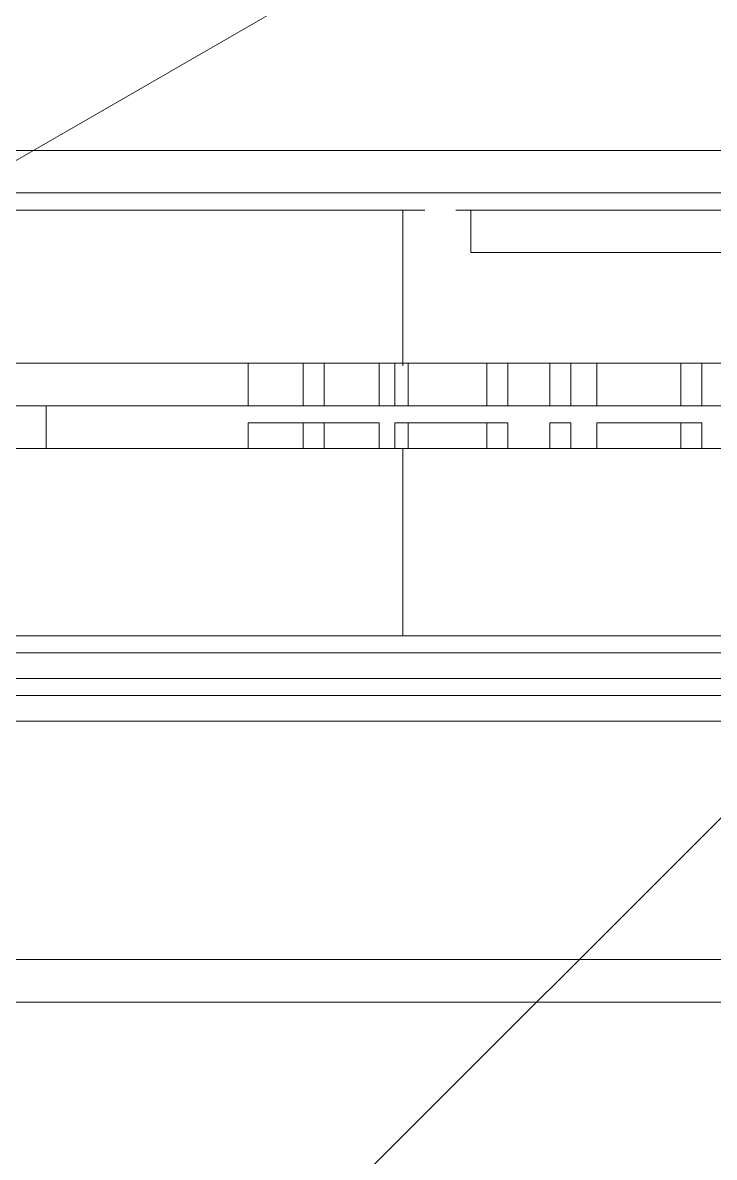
# Model space of a CAD drawing. Header units: millimetres. Extents: x -57519 to 497916, y -349472 to 446842.
# Drawn here: x 339092.1 to 339173.3, y 52044.3 to 52177.5 of the extents above; entities that cross this region are included whole.
import ezdxf

# ---------------------------------------------------------------- set-up
doc = ezdxf.new("R2010")
doc.units = ezdxf.units.MM
for name, color, linetype, lineweight in [('A-DETL-GENF', 92, 'Continuous', 5), ('A-DETL-THIN', 151, 'Continuous', 9), ('A-FLOR', 192, 'Continuous', 5), ('Q-CASE', 31, 'Continuous', 5)]:
    doc.layers.add(name, color=color, linetype=linetype, lineweight=lineweight)

# ---------------------------------------------------------------- blocks, each defined once
blk = doc.blocks.new('Sprinkler Inlet - Sprinkler Inlet-18220011-SITE COVERAGE')
at = {"layer": 'Q-CASE'}
for p, q in [((-468, 75), (348.66, 546.5)), ((505, 80), (-475, 80)), ((505, 80), (-475, 80)), ((505, 80), (-475, 80)), ((505, 80), (-475, 80)), ((497.93, 80), (-475, 80)), ((497.93, 80), (-475, 80)), ((497.93, 80), (-475, 80)), ((497.93, 80), (-475, 80)), ((-431, 75), (-468, 75)), ((-468, 75), (-431, 75)), ((410, 75), (-428.42, 75)), ((-428.42, 75), (410, 75)), ((-466, 73), (-413.4, 73)), ((-416, 73), (-466, 73)), ((-466, 73), (-413.4, 73)), ((-416, 73), (-466, 73)), ((-416, 73), (-416, 54.69)), ((-416, 73), (-416, 54.69)), ((-409.79, 73), (410, 73)), ((-409.79, 73), (410, 73)), ((375, 73), (-409.79, 73)), ((-408, 73), (382, 73)), ((382, 73), (-408, 73)), ((-408, 73), (-408, 68)), ((-408, 68), (-408, 73)), ((375, 73), (-408, 73)), ((375, 73), (-408, 73)), ((375, 73), (-408, 73)), ((-408, 68), (382, 68)), ((382, 68), (-408, 68)), ((410, 55), (-475, 55)), ((-475, 55), (-157.82, 55)), ((-416, 55), (-466, 55)), ((-416, 55), (-466, 55)), ((-418.76, 55), (-434.15, 55)), ((-434.15, 55), (-427.69, 55)), ((-434.15, 50), (-434.15, 55)), ((-434.15, 50), (-434.15, 55)), ((-427.69, 55), (-425.22, 55)), ((-427.69, 55), (-427.69, 50)), ((-427.69, 50), (-427.69, 55)), ((-425.22, 55), (-418.76, 55)), ((-425.22, 50), (-425.22, 55)), ((-425.22, 50), (-425.22, 55)), ((-418.76, 50), (-418.76, 55)), ((-418.76, 50), (-418.76, 55)), ((-403.69, 55), (-416.92, 55)), ((-416.92, 55), (-406.15, 55)), ((-416.92, 50), (-416.92, 55)), ((-416.92, 50), (-416.92, 55)), ((-157.82, 55), (-416, 55)), ((-157.82, 55), (-416, 55)), ((-406.15, 55), (-415.38, 55)), ((-415.38, 55), (-406.15, 55)), ((-415.38, 50), (-415.38, 55)), ((-415.38, 50), (-415.38, 55)), ((-406.15, 55), (-403.69, 55)), ((-406.15, 55), (-406.15, 50)), ((-406.15, 50), (-406.15, 55)), ((-406.15, 50), (-406.15, 55)), ((-406.15, 50), (-406.15, 55)), ((-403.69, 50), (-403.69, 55)), ((-403.69, 50), (-403.69, 55)), ((-398.76, 55), (-396.3, 55)), ((-396.3, 55), (-398.76, 55)), ((-398.76, 55), (-398.76, 50)), ((-398.76, 50), (-398.76, 55)), ((-396.3, 50), (-396.3, 55)), ((-396.3, 50), (-396.3, 55)), ((-383.38, 55), (-393.22, 55)), ((-393.22, 55), (-380.92, 55)), ((-393.22, 50), (-393.22, 55)), ((-393.22, 50), (-393.22, 55)), ((-380.92, 55), (-383.38, 55)), ((-383.38, 50), (-383.38, 55)), ((-383.38, 50), (-383.38, 55)), ((-380.92, 55), (-380.92, 50)), ((-380.92, 50), (-380.92, 55)), ((-457.82, 50), (-475, 50)), ((-475, 50), (410, 50)), ((-457.82, 50), (-466, 50)), ((-457.82, 50), (-466, 50)), ((-466, 50), (-457.82, 50)), ((-457.82, 50), (-466, 50)), ((-457.82, 50), (162.18, 50)), ((-157.82, 50), (-457.82, 50)), ((-457.82, 50), (-457.82, 45)), ((-457.82, 45), (-457.82, 50)), ((-157.82, 50), (-457.82, 50)), ((-416, 50), (-457.82, 50)), ((-416, 50), (-457.82, 50)), ((-457.82, 50), (-416, 50)), ((-416, 50), (-457.82, 50)), ((-427.69, 50), (-434.15, 50)), ((-434.15, 50), (-418.76, 50)), ((-425.22, 50), (-427.69, 50)), ((-418.76, 50), (-425.22, 50)), ((-406.15, 50), (-416.92, 50)), ((-416.92, 50), (-403.69, 50)), ((-157.82, 50), (-416, 50)), ((-157.82, 50), (-416, 50)), ((-416, 50), (-157.82, 50)), ((-157.82, 50), (-416, 50)), ((-406.15, 50), (-415.38, 50)), ((-415.38, 50), (-406.15, 50)), ((-403.69, 50), (-406.15, 50)), ((-396.3, 50), (-398.76, 50)), ((-398.76, 50), (-396.3, 50)), ((-380.92, 50), (-393.22, 50)), ((-393.22, 50), (-383.38, 50)), ((-383.38, 50), (-380.92, 50)), ((-434.15, 45), (-434.15, 48)), ((-434.15, 45), (-434.15, 48)), ((-434.15, 48), (-418.76, 48)), ((-427.69, 48), (-434.15, 48)), ((-427.69, 48), (-427.69, 45)), ((-427.69, 45), (-427.69, 48)), ((-425.22, 48), (-427.69, 48)), ((-425.22, 45), (-425.22, 48)), ((-425.22, 45), (-425.22, 48)), ((-418.76, 48), (-425.22, 48)), ((-418.76, 45), (-418.76, 48)), ((-418.76, 45), (-418.76, 48)), ((-416.92, 45), (-416.92, 48)), ((-416.92, 45), (-416.92, 48)), ((-416.92, 48), (-403.69, 48)), ((-406.15, 48), (-416.92, 48)), ((-415.38, 45), (-415.38, 48)), ((-415.38, 45), (-415.38, 48)), ((-415.38, 48), (-406.15, 48)), ((-406.15, 48), (-415.38, 48)), ((-406.15, 48), (-406.15, 45)), ((-406.15, 45), (-406.15, 48)), ((-406.15, 45), (-406.15, 48)), ((-406.15, 45), (-406.15, 48)), ((-403.69, 48), (-406.15, 48)), ((-403.69, 45), (-403.69, 48)), ((-403.69, 45), (-403.69, 48)), ((-398.76, 48), (-398.76, 45)), ((-398.76, 45), (-398.76, 48)), ((-396.3, 48), (-398.76, 48)), ((-398.76, 48), (-396.3, 48)), ((-396.3, 45), (-396.3, 48)), ((-396.3, 45), (-396.3, 48)), ((-393.22, 45), (-393.22, 48)), ((-393.22, 45), (-393.22, 48)), ((-393.22, 48), (-383.38, 48)), ((-380.92, 48), (-393.22, 48)), ((-383.38, 45), (-383.38, 48)), ((-383.38, 45), (-383.38, 48)), ((-383.38, 48), (-380.92, 48)), ((-380.92, 48), (-380.92, 45)), ((-380.92, 45), (-380.92, 48)), ((-466, 45), (-457.82, 45)), ((-457.82, 45), (-466, 45)), ((-457.82, 45), (-157.82, 45)), ((162.18, 45), (-457.82, 45)), ((-457.82, 45), (-416, 45)), ((-416, 45), (-457.82, 45)), ((-427.69, 45), (-434.15, 45)), ((-434.15, 45), (-418.76, 45)), ((-425.22, 45), (-427.69, 45)), ((-418.76, 45), (-425.22, 45)), ((-406.15, 45), (-416.92, 45)), ((-416.92, 45), (-403.69, 45)), ((-416, 45), (-416, 23)), ((-416, 45), (-416, 23)), ((-416, 45), (-157.82, 45)), ((-157.82, 45), (-416, 45)), ((-406.15, 45), (-415.38, 45)), ((-415.38, 45), (-406.15, 45)), ((-403.69, 45), (-406.15, 45)), ((-398.76, 45), (-396.3, 45)), ((-396.3, 45), (-398.76, 45)), ((-380.92, 45), (-393.22, 45)), ((-393.22, 45), (-383.38, 45)), ((-383.38, 45), (-380.92, 45)), ((410, 23), (-466, 23)), ((-466, 23), (-416, 23)), ((-466, 23), (-416, 23)), ((410, 23), (-466, 23)), ((-466, 23), (-416, 23)), ((-416, 23), (-466, 23)), ((-416, 23), (375, 23)), ((-416, 23), (375, 23)), ((-416, 23), (375, 23)), ((-416, 23), (375, 23)), ((-416, 23), (375, 23)), ((375, 23), (-416, 23)), ((-468, 21), (410, 21)), ((410, 21), (-468, 21)), ((-468, 21), (410, 21)), ((410, 21), (-468, 21)), ((-468, 18), (410, 18)), ((410, 18), (-468, 18)), ((-468, 18), (410, 18)), ((410, 18), (-468, 18)), ((410, 16), (-468, 16)), ((410, 16), (-468, 16)), ((410, 13), (-468, 13)), ((410, 13), (-468, 13)), ((-475, -15), (410, -15)), ((410, -15), (-475, -15)), ((-475, -20), (405, -20)), ((405, -20), (-475, -20)), ((405, -20), (-468, -20)), ((405, -20), (-468, -20))]:
    blk.add_line(p, q, dxfattribs=at)

msp = doc.modelspace()

# ---------------------------------------------------------------- hatches: boundary and pattern name
at = {"layer": 'A-DETL-GENF'}
h = msp.add_hatch(dxfattribs=at)
h.set_pattern_fill('FP_40', color=250, style=0, pattern_type=2)
h.set_pattern_definition([(45, (248763.4, 0), (-1257.236, 1257.236), []), (45, (248763.4, 1905), (-1257.236, 1257.236), [])])
h.paths.add_polyline_path([(325750.11, -8642.51), (328562.73, -8642.51), (328562.73, 4657.49), (341312.73, 4657.49), (341312.73, 30557.49), (342712.73, 30557.49), (342712.73, 48907.68), (339962.73, 48907.68), (339962.73, 52157.49), (338962.73, 52157.49), (338962.73, 53757.49), (297512.73, 53757.49), (297512.73, 52247.49), (286277.73, 52247.49), (286277.73, 34407.49), (285902.73, 34407.49), (285902.73, 7407.49), (286277.73, 7407.49), (286277.73, -2267.51), (315555.23, -2267.51), (315555.23, -8642.51), (321257.06, -8642.51)], flags=0)

# ---------------------------------------------------------------- linework, layer by layer
at = {"layer": 'A-DETL-THIN', "color": 8, "lineweight": 5}
msp.add_line((339962.73, 52157.49), (338962.73, 52157.49), dxfattribs=at)
at = {"layer": 'A-FLOR'}
for p, q in [((339121.73, 52157.49), (322941.96, 52157.49)), ((339124.31, 52157.49), (340052.73, 52157.49))]:
    msp.add_line(p, q, dxfattribs=at)

# ---------------------------------------------------------------- block references
at = {"layer": 'Q-CASE'}
msp.add_blockref('Sprinkler Inlet - Sprinkler Inlet-18220011-SITE COVERAGE', (339552.73, 52082.49), dxfattribs=at)

doc.saveas('drawing.dxf')
